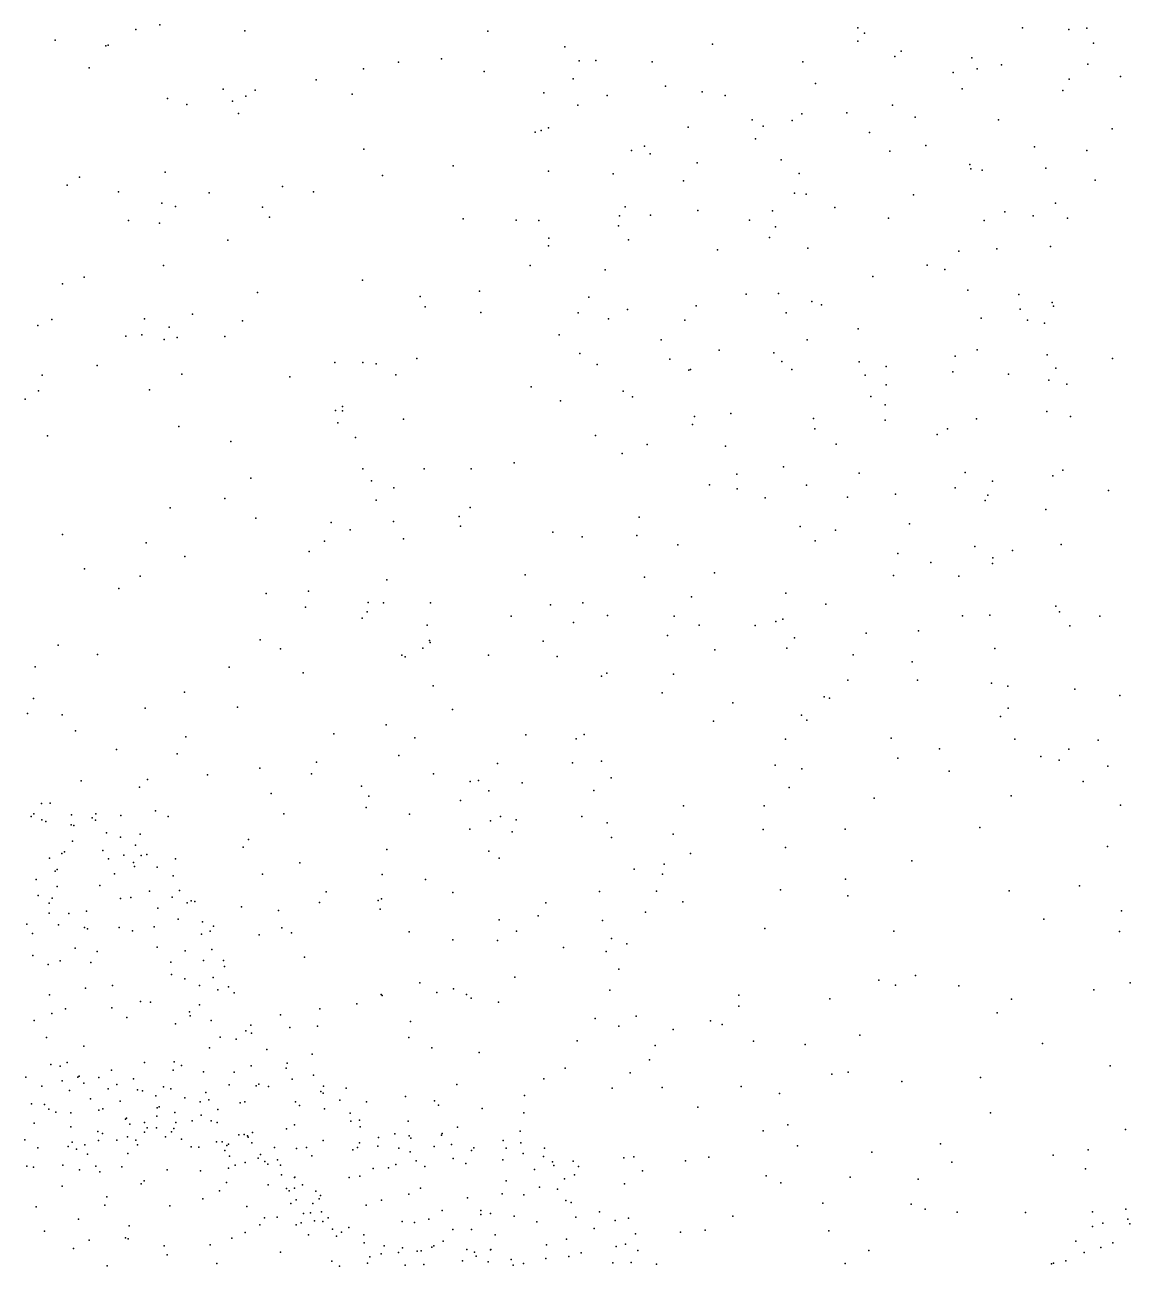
# Model space of a CAD drawing. Header units: metres. Extents: x -23.9 to 23.9, y -28.5 to 28.5.
# Drawn here: x -5.982 to -2.997, y 6.723 to 10.076 of the extents above; entities that cross this region are included whole.
import ezdxf

# ---------------------------------------------------------------- set-up
doc = ezdxf.new("R2010")
doc.units = ezdxf.units.M

msp = doc.modelspace()

# ---------------------------------------------------------------- linework, layer by layer
for p in [(-5.6824, 10.0637, 10.0694), (-5.6176, 10.0761, 14.1199), (-5.3875, 10.0595, -0.0088), (-3.7321, 10.068, 19.0948), (-3.2877, 10.0678, -12.5747), (-3.1625, 10.0637, 8.2277), (-3.1142, 10.0672, 16.8989), (-5.9003, 10.0346, -14.6913), (-4.7318, 10.0587, 4.729), (-3.7321, 10.0318, 14.5592), (-3.7148, 10.0533, 16.2686), (-3.096, 10.0263, -24.1338), (-5.7636, 10.0195, 16.2931), (-5.757, 10.0214, -13.336), (-4.5237, 10.0167, -18.2528), (-4.1253, 10.0239, 8.2207), (-3.6152, 10.0054, 5.1259), (-5.8081, 9.9597, 1.371), (-4.9728, 9.9753, 16.7737), (-4.8571, 9.9839, 6.559), (-4.4849, 9.9786, 4.357), (-4.4401, 9.9795, -12.1283), (-4.2877, 9.9763, 3.0326), (-3.8808, 9.9762, 14.911), (-3.6326, 9.9905, -18.1881), (-3.4247, 9.9872, 19.6601), (-3.3447, 9.9681, 18.8449), (-3.1117, 9.9694, -21.7951), (-5.195, 9.9271, -13.6049), (-5.0671, 9.9573, 6.8717), (-4.7412, 9.9496, 14.3596), (-4.5014, 9.93, 15.0014), (-3.4748, 9.9475, -17.1329), (-3.4102, 9.9572, 10.9756), (-3.1614, 9.9295, 15.5335), (-3.023, 9.9368, 19.2746), (-5.4465, 9.9025, 15.1562), (-5.3596, 9.8999, 8.351), (-4.5808, 9.8922, 5.008), (-4.2522, 9.9107, 5.3082), (-4.1533, 9.8947, 12.0701), (-3.8469, 9.9176, -13.6413), (-3.4506, 9.9036, 16.7692), (-3.1788, 9.8991, 11.2485), (-5.597, 9.8773, 8.8457), (-5.5448, 9.8607, 16.6302), (-5.4209, 9.8697, 9.5294), (-5.3852, 9.8836, 16.2169), (-5.0984, 9.889, 0.7651), (-4.4883, 9.8594, 11.4914), (-4.4096, 9.8849, -19.5347), (-4.0909, 9.8856, -18.3525), (-3.6385, 9.8588, 4.6933), (-5.4049, 9.8366, 14.5981), (-3.8841, 9.8355, 18.8512), (-3.7626, 9.838, 24.5704), (-3.5775, 9.8267, 15.7845), (-4.5676, 9.7981, -12.6944), (-4.1908, 9.8001, -11.69), (-4.0175, 9.8193, 4.3715), (-3.9885, 9.8023, 10.832), (-3.9094, 9.8173, 19.6557), (-3.3522, 9.8199, 7.5158), (-3.0453, 9.7955, -15.4999), (-4.6035, 9.7858, 3.2405), (-4.5878, 9.7903, -17.4516), (-4.0085, 9.7682, 6.4887), (-3.7009, 9.7857, 7.4547), (-5.0669, 9.7401, 15.1619), (-4.3436, 9.7363, 11.0597), (-4.309, 9.748, 7.746), (-4.2934, 9.7277, 4.5687), (-3.6457, 9.7346, 6.4739), (-3.549, 9.7501, 8.1619), (-3.2556, 9.7463, 25.3438), (-3.1137, 9.7366, 24.5418), (-4.8255, 9.6949, 14.7894), (-4.1661, 9.7036, 5.0172), (-3.9398, 9.7113, -18.9375), (-3.43, 9.6991, -15.2505), (-5.8341, 9.6643, 1.6942), (-5.6025, 9.6784, -13.7703), (-5.0157, 9.6692, 8.1917), (-4.568, 9.6811, -13.5073), (-4.3931, 9.6739, 24.1189), (-3.8912, 9.6747, 5.7525), (-3.4278, 9.6867, 6.0068), (-3.3967, 9.6839, -24.0378), (-3.2247, 9.6885, 18.6788), (-5.8677, 9.6434, 10.4927), (-5.7287, 9.6246, 9.1114), (-5.2864, 9.6395, 2.7596), (-5.2028, 9.625, 0.437), (-4.2035, 9.6545, 5.9622), (-3.0915, 9.6565, -14.8522), (-5.6118, 9.5948, 7.0233), (-5.4837, 9.622, 0.1261), (-3.9032, 9.6216, 12.1645), (-3.8724, 9.6188, -17.1768), (-3.5822, 9.6169, 16.5424), (-3.1983, 9.5944, 9.7721), (-5.5752, 9.5853, 10.9518), (-5.3404, 9.5838, 1.1156), (-5.3208, 9.5568, 8.3344), (-4.3765, 9.5605, 11.8319), (-4.3611, 9.5846, 2.8555), (-4.2921, 9.5617, -24.4536), (-4.1649, 9.5747, 19.1087), (-3.9627, 9.5734, 25.318), (-3.7949, 9.5831, -24.2644), (-3.3351, 9.5709, 11.0156), (-3.2586, 9.5602, 11.8655), (-5.7016, 9.5475, 11.4212), (-5.6183, 9.54, 9.5246), (-4.798, 9.5525, 24.1483), (-4.6549, 9.5486, 23.8184), (-4.594, 9.5475, 24.4753), (-4.3791, 9.533, -23.8129), (-4.0249, 9.5482, -19.4459), (-3.9551, 9.5305, 7.4396), (-3.6497, 9.5536, 25.5102), (-3.3915, 9.5476, 15.7301), (-3.1665, 9.5535, -12.432), (-5.4333, 9.4943, 3.1345), (-4.567, 9.5001, 10.9539), (-4.3522, 9.4954, 6.3675), (-3.9711, 9.502, 24.3112), (-4.5682, 9.4789, 2.453), (-4.1115, 9.4685, 23.7442), (-3.8675, 9.4732, 7.0792), (-3.4601, 9.4649, -11.7282), (-3.3571, 9.4706, 19.933), (-3.2126, 9.4777, 6.2218), (-5.6074, 9.426, 1.5271), (-4.6176, 9.4262, 10.6062), (-3.5452, 9.4272, 24.2144), (-5.8216, 9.3944, 0.2114), (-4.4152, 9.4145, 11.5128), (-3.6924, 9.3963, 10.91), (-3.4975, 9.415, -12.7794), (-5.8798, 9.3768, 10.117), (-5.0697, 9.3867, 2.3594), (-4.754, 9.3571, 7.3402), (-3.4355, 9.3597, 18.5774), (-5.3533, 9.3533, 8.8005), (-4.9147, 9.342, 3.6227), (-4.4585, 9.3401, 23.5435), (-4.0337, 9.349, -17.5935), (-3.947, 9.3503, -23.5709), (-3.857, 9.3289, -24.6639), (-3.2977, 9.3475, -18.9158), (-3.2074, 9.3263, -15.9423), (-5.5289, 9.2942, 0.469), (-4.9011, 9.3141, 10.9401), (-4.7509, 9.299, 7.0043), (-4.488, 9.2978, 6.7438), (-4.3545, 9.3076, 18.2082), (-4.1693, 9.3171, 18.5872), (-3.926, 9.2984, 18.1109), (-3.8306, 9.3197, 18.6474), (-3.2939, 9.3082, -18.2575), (-3.2037, 9.3161, 16.5529), (-5.9469, 9.2643, 11.8428), (-5.9093, 9.28, 7.0068), (-5.6589, 9.2819, 12.1906), (-5.5923, 9.2598, 10.5725), (-5.3937, 9.2762, 3.3958), (-4.4055, 9.282, 3.4603), (-4.1995, 9.2787, 3.037), (-3.7315, 9.255, 19.8795), (-3.3993, 9.2835, 6.7012), (-3.2743, 9.278, 5.7357), (-3.2282, 9.2706, 10.8244), (-5.7095, 9.2354, 9.7215), (-5.6664, 9.2386, 7.2564), (-5.6059, 9.2259, 1.0077), (-5.5701, 9.2314, 12.6763), (-5.4421, 9.2346, 9.152), (-4.5392, 9.2388, 24.7556), (-4.264, 9.2253, 7.1607), (-3.8695, 9.2249, 5.4869), (-4.4828, 9.1879, 6.0517), (-4.1065, 9.1977, 19.0368), (-3.9592, 9.1898, 11.8744), (-3.4102, 9.1986, 25.5651), (-5.7867, 9.1562, 12.9842), (-5.1447, 9.1638, 7.8551), (-5.069, 9.1637, 24.0062), (-5.0329, 9.1603, 8.5466), (-4.9238, 9.1746, 10.5722), (-4.4366, 9.159, -23.5471), (-4.2401, 9.1728, 2.6932), (-3.938, 9.1666, -11.9017), (-3.729, 9.1662, -18.0859), (-3.4697, 9.1809, -14.7611), (-3.2216, 9.1843, -20.2488), (-3.0447, 9.1751, 18.8079), (-5.9347, 9.1296, 0.6902), (-5.5575, 9.1324, 2.8829), (-5.2665, 9.1251, 7.4738), (-4.98, 9.1308, 8.9106), (-4.1887, 9.1437, 5.5925), (-4.1844, 9.1447, -20.9738), (-3.9111, 9.145, 10.5351), (-3.7131, 9.13, 5.1899), (-3.6556, 9.153, -15.6244), (-3.4759, 9.1389, -12.306), (-3.3257, 9.1324, 4.7471), (-3.1977, 9.1485, 9.3647), (-5.9453, 9.0872, 1.8852), (-5.6452, 9.0901, 1.5808), (-4.6142, 9.0979, 18.1402), (-3.6559, 9.1041, 18.0391), (-3.2164, 9.1163, 15.9343), (-3.1678, 9.1057, 6.4251), (-5.9814, 9.065, 7.6135), (-4.5352, 9.0601, -21.8026), (-4.3666, 9.0866, 18.8326), (-4.3409, 9.0717, -22.8898), (-3.6972, 9.0723, -19.0914), (-5.1429, 9.0341, -22.8761), (-5.124, 9.0334, 3.6003), (-5.1238, 9.0448, 2.3352), (-4.0758, 9.0265, 17.7511), (-3.6585, 9.0493, -17.1032), (-3.2225, 9.0318, 11.2212), (-5.5658, 8.9908, 11.4625), (-5.1371, 9.0006, 12.7672), (-4.9597, 9.0106, 11.2602), (-4.1787, 8.9968, -24.8148), (-4.174, 9.0179, -20.3514), (-3.8519, 9.0129, -19.7421), (-3.6585, 9.0079, 4.8604), (-3.4121, 9.0119, -24.603), (-3.1585, 9.0184, 10.1988), (-5.9204, 8.9659, 8.3027), (-5.0889, 8.961, 10.9447), (-4.4412, 8.9666, 6.4321), (-3.8484, 8.9844, 25.4042), (-3.5184, 8.9699, -21.0783), (-3.4903, 8.9846, 18.3749), (-5.4256, 8.9503, 11.0743), (-4.3014, 8.9428, 3.3987), (-4.0899, 8.9378, 24.9564), (-3.7912, 8.9431, 23.8311), (-4.6609, 8.8926, 24.7638), (-4.3686, 8.9181, 11.5652), (-5.069, 8.8765, 24.3162), (-4.9034, 8.8765, -22.5019), (-4.7767, 8.8764, 3.5993), (-4.0591, 8.8624, 23.5523), (-3.9332, 8.8818, 6.7941), (-3.7287, 8.8651, -17.6055), (-3.4429, 8.8665, 10.3689), (-3.2062, 8.8581, 25.3479), (-3.179, 8.8729, -24.1608), (-5.3717, 8.8514, 2.5901), (-5.0462, 8.844, 10.6022), (-4.9856, 8.8259, 8.2903), (-4.133, 8.8339, -21.3784), (-4.0585, 8.8226, -21.9742), (-3.8712, 8.8331, 5.4257), (-3.4694, 8.8259, 19.5776), (-3.3691, 8.8437, 6.6185), (-5.4415, 8.7968, 12.1068), (-5.0336, 8.7921, 9.266), (-3.9829, 8.7981, 3.5215), (-3.7604, 8.8002, 11.0972), (-3.6309, 8.8081, 19.0095), (-3.3889, 8.7916, -20.4967), (-3.3819, 8.8055, -15.8023), (-3.0557, 8.8182, -14.664), (-5.5897, 8.7716, 8.0804), (-4.7797, 8.7722, 18.2047), (-3.225, 8.7668, 6.1342), (-5.3578, 8.7435, 9.4721), (-5.1545, 8.7318, 10.0073), (-4.9864, 8.7346, 12.6023), (-4.8092, 8.7483, 8.6041), (-4.8058, 8.722, 23.6133), (-4.3229, 8.7462, 2.7687), (-3.8882, 8.7213, 24.5764), (-3.5928, 8.7281, -23.7558), (-5.8806, 8.6997, 13.3303), (-5.1037, 8.7118, 23.2774), (-4.9594, 8.6877, 22.9237), (-4.5565, 8.7057, 2.5255), (-4.477, 8.6929, 18.9267), (-4.3293, 8.6971, 17.6905), (-3.7926, 8.7109, 25.1326), (-5.654, 8.6771, 11.3234), (-5.2145, 8.6532, 13.2421), (-5.1729, 8.6814, -21.7071), (-4.2186, 8.6711, 5.8571), (-3.8476, 8.6825, 2.966), (-3.4169, 8.6673, 4.598), (-3.3148, 8.6566, -19.0764), (-3.1831, 8.6721, 15.5897), (-5.5502, 8.64, 9.7612), (-3.6248, 8.648, 17.805), (-3.5351, 8.6238, 24.7008), (-3.3689, 8.6209, 25.0293), (-3.3683, 8.6367, -17.3241), (-5.8206, 8.6068, -19.4001), (-5.6709, 8.5867, 9.4434), (-4.6309, 8.5904, -20.6412), (-4.3085, 8.5842, 10.2506), (-4.1192, 8.5962, 6.9661), (-3.6363, 8.5891, -13.2337), (-3.4594, 8.5872, 6.3936), (-5.7279, 8.5537, 11.7893), (-5.0043, 8.5772, 6.4513), (-5.3299, 8.5405, -22.7361), (-5.2155, 8.5463, 3.0637), (-4.1813, 8.5307, 19.015), (-3.927, 8.5407, 17.3171), (-5.2239, 8.503, 10.3497), (-5.0576, 8.4902, 12.3363), (-5.0545, 8.5156, -20.4615), (-5.0133, 8.5152, 2.6927), (-4.8868, 8.5149, 6.0603), (-4.562, 8.5094, 24.614), (-4.4749, 8.5151, -24.4795), (-3.819, 8.5109, 5.0036), (-3.1974, 8.5059, 15.9493), (-3.1876, 8.4908, -13.3826), (-5.0713, 8.4738, -22.3363), (-4.8956, 8.4546, 9.0417), (-4.6683, 8.4792, 17.9962), (-4.5006, 8.4619, 11.457), (-4.4084, 8.4805, 22.9066), (-4.2289, 8.4784, 23.6955), (-4.1611, 8.4546, 24.4877), (-4.01, 8.4533, 11.2897), (-3.9536, 8.4647, 24.1171), (-3.9348, 8.4704, -21.5881), (-3.4498, 8.4798, -14.3028), (-3.3763, 8.4816, 11.1849), (-3.1597, 8.4527, -19.6569), (-3.0791, 8.479, 10.0994), (-4.2463, 8.4262, 2.6147), (-3.9033, 8.4206, 10.6774), (-3.7097, 8.4329, -24.22), (-3.569, 8.4389, 18.6918), (-5.8918, 8.4009, -19.888), (-5.3464, 8.4153, -23.3251), (-5.2913, 8.3906, 22.7714), (-4.9071, 8.3927, 3.452), (-4.8895, 8.4131, 11.1617), (-4.887, 8.4073, 22.6125), (-4.5825, 8.4114, 9.7598), (-4.1188, 8.3879, 3.9299), (-3.9239, 8.3921, -15.0396), (-3.3629, 8.3911, -17.7354), (-5.7861, 8.3752, 9.9314), (-4.9637, 8.3738, 8.4096), (-4.9548, 8.3694, 12.7115), (-4.7301, 8.3739, 24.2226), (-4.544, 8.3699, 23.8276), (-3.7454, 8.3741, 6.3801), (-3.5854, 8.3553, 3.3056), (-5.9538, 8.3416, 12.077), (-5.43, 8.3407, -19.8554), (-5.2301, 8.3259, 23.7404), (-4.4247, 8.3172, 7.1536), (-4.4102, 8.3253, 17.8305), (-4.2304, 8.3226, 23.1971), (-4.8796, 8.291, 2.9691), (-3.7597, 8.3058, 5.3855), (-3.5712, 8.306, 5.6923), (-3.3719, 8.298, 17.9525), (-3.3272, 8.2895, 10.3686), (-5.9583, 8.2563, 6.8866), (-5.5509, 8.2735, 8.2036), (-4.2613, 8.2713, -22.5708), (-3.8232, 8.2611, -13.6699), (-3.8091, 8.2571, 6.8001), (-3.1462, 8.2815, -11.6205), (-3.0254, 8.2643, -12.8132), (-5.9751, 8.2157, 8.599), (-5.6571, 8.2306, 10.29), (-5.4075, 8.2334, 19.8489), (-4.8269, 8.227, 7.0225), (-4.0696, 8.2445, 10.994), (-3.3262, 8.2302, -17.094), (-5.8807, 8.2125, 11.6594), (-5.0061, 8.1856, 19.764), (-4.1221, 8.1953, -23.1614), (-3.8843, 8.2118, 6.0257), (-3.8698, 8.198, 2.7088), (-3.3474, 8.2082, -20.7142), (-5.8449, 8.1694, 9.0413), (-5.5472, 8.1528, 23.3076), (-5.1472, 8.1612, -19.4814), (-4.9288, 8.1506, 6.0154), (-4.6288, 8.1583, 2.6961), (-4.4718, 8.1589, 18.6131), (-3.6428, 8.1496, 3.5698), (-5.7345, 8.119, 13.2545), (-4.4932, 8.1474, 18.1368), (-3.928, 8.1466, -20.2062), (-3.5124, 8.1206, 4.9955), (-3.3086, 8.1467, -11.1518), (-3.1629, 8.1194, 17.7355), (-3.0831, 8.1442, 11.604), (-5.5702, 8.1067, 12.1705), (-5.1943, 8.0841, -21.8141), (-4.972, 8.1022, 9.1486), (-4.7057, 8.0809, -23.5924), (-4.5026, 8.0823, 9.6549), (-4.4245, 8.0871, 5.7899), (-3.6245, 8.0954, -21.2023), (-3.2384, 8.1001, 5.6222), (-3.1888, 8.0896, -13.8784), (-5.4882, 8.05, 8.4558), (-5.3475, 8.0682, 4.1434), (-5.2077, 8.0528, -22.9346), (-4.8782, 8.0532, 10.4449), (-3.9554, 8.0768, -12.1747), (-3.8835, 8.0668, -14.402), (-3.4856, 8.0604, 5.3707), (-3.0574, 8.0736, 11.0322), (-5.8298, 8.0344, 14.8291), (-5.6719, 8.017, 19.9979), (-5.6505, 8.0381, 19.1246), (-5.0727, 8.0196, -20.8201), (-4.7797, 8.0322, -14.7844), (-4.757, 8.0352, 4.452), (-4.6388, 8.0287, 22.5688), (-4.3985, 8.042, 23.7177), (-3.9179, 8.016, 18.4038), (-3.1238, 8.0321, 10.6793), (-5.3165, 7.9997, 4.5034), (-5.0534, 7.9924, 20.0629), (-4.805, 7.981, 11.2333), (-4.7292, 8.0069, 23.8879), (-4.4456, 8.0076, -15.1036), (-3.688, 7.9871, 2.9701), (-3.3183, 7.9935, -12.3793), (-5.9371, 7.9726, 16.0963), (-5.9137, 7.9739, 16.1791), (-5.6292, 7.9529, -20.095), (-5.0606, 7.9619, 5.348), (-4.2031, 7.9667, 23.0715), (-3.9855, 7.9661, 3.8494), (-3.0236, 7.9683, 11.9977), (-5.9651, 7.9373, 12.8611), (-5.9577, 7.945, 16.4373), (-5.9356, 7.9283, 19.4749), (-5.9253, 7.9245, 15.9487), (-5.8564, 7.9149, 16.4338), (-5.8563, 7.9425, 16.0839), (-5.8499, 7.9132, 12.4846), (-5.8, 7.9338, 16.178), (-5.7909, 7.9281, 16.2669), (-5.79, 7.9453, 14.2548), (-5.7229, 7.9408, -15.0485), (-5.595, 7.9379, -15.5754), (-5.2826, 7.945, 12.8312), (-4.9431, 7.9437, 3.7032), (-4.7244, 7.9263, 19.6847), (-4.6978, 7.9377, 11.6235), (-4.6548, 7.929, 9.3887), (-4.4781, 7.9378, 7.8486), (-4.4094, 7.9206, -13.2058), (-5.7612, 7.8939, 16.0514), (-5.7235, 7.8819, 16.1347), (-5.6707, 7.8904, 9.37), (-4.7801, 7.9037, -14.3141), (-4.6661, 7.8967, 5.5411), (-4.3973, 7.8806, -21.3875), (-4.2315, 7.8898, -19.9155), (-3.9884, 7.9025, -12.6293), (-3.767, 7.9036, -11.5605), (-3.4031, 7.9077, 17.0232), (-5.853, 7.8708, 16.5293), (-5.7713, 7.8462, 15.9179), (-5.6831, 7.86, 16.2473), (-5.3925, 7.8547, 5.3697), (-5.3776, 7.8752, 5.7182), (-5.0043, 7.8487, 19.0027), (-3.9281, 7.8536, 6.7914), (-3.0581, 7.8567, 4.666), (-5.9155, 7.8251, 16.6312), (-5.8816, 7.8379, 6.9425), (-5.8744, 7.842, 15.8417), (-5.7559, 7.8231, 16.5271), (-5.7149, 7.8334, 16.4421), (-5.6882, 7.8131, -22.7051), (-5.6679, 7.8322, 16.0601), (-5.6529, 7.8351, 16.1516), (-5.5752, 7.8234, -22.0827), (-5.2396, 7.813, 22.6953), (-4.7285, 7.8439, -23.1872), (-4.7007, 7.825, -22.238), (-4.1842, 7.8382, 18.1485), (-3.5863, 7.818, -13.8431), (-5.8998, 7.7901, 10.9699), (-5.8948, 7.795, 15.7645), (-5.74, 7.7829, 15.8587), (-5.6861, 7.803, 15.9613), (-5.6242, 7.8008, 16.3535), (-5.3401, 7.7817, 3.6637), (-5.0169, 7.7813, 5.0522), (-4.3366, 7.7957, -20.7232), (-4.2602, 7.7819, 23.3743), (-4.2556, 7.8089, 11.4363), (-5.9515, 7.7674, 16.7112), (-5.8948, 7.7483, -20.5156), (-5.7798, 7.7513, 16.6445), (-5.5811, 7.7774, 16.2195), (-4.9002, 7.7674, 22.5916), (-3.7658, 7.7687, 3.4419), (-3.1335, 7.7501, 17.5988), (-5.9462, 7.7239, 24.5275), (-5.9081, 7.7174, 15.6914), (-5.7236, 7.7165, 15.8016), (-5.6958, 7.7191, 16.5929), (-5.645, 7.7357, 15.8994), (-5.584, 7.7195, 16.4271), (-5.564, 7.7382, 16.317), (-5.1681, 7.7343, 9.2115), (-5.0191, 7.7151, 8.4628), (-4.8259, 7.7325, 6.725), (-4.4299, 7.735, 17.8103), (-4.2758, 7.7359, 17.1079), (-3.9409, 7.7395, 6.3121), (-3.7591, 7.723, -20.9594), (-3.3238, 7.7372, 18.0457), (-5.9159, 7.7037, 23.2615), (-5.8154, 7.6823, 15.706), (-5.6227, 7.6902, 16.5451), (-5.5436, 7.7043, 16.0852), (-5.5328, 7.7099, 16.2393), (-5.5227, 7.7084, 20.2143), (-5.3965, 7.6939, 22.9822), (-5.2965, 7.6836, 8.0005), (-5.1862, 7.7054, 6.0932), (-5.0279, 7.7107, 23.783), (-5.0224, 7.6874, 7.5024), (-4.5753, 7.7046, 5.2163), (-4.3059, 7.6791, 2.8518), (-4.205, 7.7073, 8.2067), (-3.0202, 7.6825, 11.3675), (-5.9762, 7.6471, 16.8001), (-5.9163, 7.6768, -21.5444), (-5.8911, 7.645, 14.9974), (-5.8634, 7.6759, 5.1255), (-5.5681, 7.6604, 15.9359), (-5.5019, 7.6535, 16.2967), (-4.7006, 7.659, 8.5851), (-4.5955, 7.6692, 3.0334), (-4.4221, 7.6569, 4.4587), (-3.2299, 7.6606, -14.1254), (-5.9616, 7.622, -14.7802), (-5.8204, 7.6378, 23.7693), (-5.813, 7.6339, 16.7529), (-5.7271, 7.6382, 15.7295), (-5.6912, 7.6289, 16.6759), (-5.6326, 7.6395, 15.8155), (-5.5048, 7.6196, 16.4059), (-5.4814, 7.6282, 16.1466), (-5.4724, 7.6412, 18.8851), (-5.3489, 7.6182, -18.9597), (-5.2877, 7.6371, 4.8049), (-5.2616, 7.6231, 10.8596), (-4.9441, 7.6265, 20.1328), (-4.6541, 7.6282, -13.5976), (-3.9835, 7.6351, 22.7741), (-3.6354, 7.628, 16.9762), (-3.0258, 7.6274, 11.8547), (-5.8463, 7.5825, 5.6075), (-5.6246, 7.585, 16.6419), (-5.4767, 7.5786, 16.0424), (-4.8259, 7.6044, -19.5544), (-4.7056, 7.6027, 7.365), (-4.5273, 7.5836, 22.5034), (-4.3975, 7.6083, 11.8746), (-4.3562, 7.594, 8.5016), (-5.9601, 7.5625, 6.7126), (-5.8865, 7.5482, 14.1287), (-5.7867, 7.5728, 15.6511), (-5.5879, 7.5446, 3.807), (-5.5485, 7.5753, 16.5437), (-5.4995, 7.5485, 15.9549), (-5.4451, 7.5488, 16.2417), (-5.2271, 7.5579, 23.5121), (-4.4125, 7.5729, 6.7108), (-5.919, 7.5379, 15.5854), (-5.8035, 7.5431, 16.7927), (-5.5854, 7.5108, 16.6333), (-5.4429, 7.5327, 16.1525), (-4.3781, 7.5251, 5.4665), (-5.7452, 7.4812, 5.9327), (-5.5494, 7.4991, 4.6302), (-5.5101, 7.4808, -20.098), (-5.4736, 7.5026, 16.45), (-5.4323, 7.4779, 16.3472), (-4.9152, 7.4888, 10.0821), (-4.6585, 7.5035, 19.4362), (-3.6756, 7.496, -15.058), (-3.6306, 7.4823, 18.0897), (-3.577, 7.5082, -11.0721), (-3.4598, 7.4804, -20.2801), (-2.9971, 7.4886, -17.3867), (-5.9153, 7.4557, 15.5583), (-5.8184, 7.4736, 15.5984), (-5.4603, 7.4697, 15.9794), (-5.417, 7.4618, 16.2627), (-5.0193, 7.4567, -20.6688), (-5.0174, 7.4538, -22.3455), (-4.8696, 7.4619, -21.7384), (-4.8247, 7.4726, 23.5576), (-4.7894, 7.4566, 12.0122), (-4.7768, 7.4472, 6.1855), (-4.402, 7.4687, -12.7119), (-4.0539, 7.4551, 22.2799), (-3.8077, 7.4448, 23.0361), (-3.3177, 7.444, 17.4499), (-3.0953, 7.4698, -10.8191), (-5.8722, 7.4184, 16.8556), (-5.747, 7.4205, 16.7986), (-5.67, 7.4382, 16.7422), (-5.6429, 7.4363, 15.7013), (-5.5375, 7.4102, 15.7813), (-5.5102, 7.4287, 16.5633), (-5.1854, 7.4183, 11.8378), (-5.0856, 7.4313, 9.5766), (-4.7028, 7.4366, 4.8767), (-4.0537, 7.4256, 11.19), (-5.9564, 7.3865, 16.8844), (-5.9093, 7.4056, 24.9925), (-5.7064, 7.3948, 15.6508), (-5.5749, 7.378, 16.6663), (-5.535, 7.3997, -14.6245), (-5.479, 7.3867, 15.8416), (-5.2917, 7.4022, 3.5533), (-4.9408, 7.3841, 23.1791), (-4.4418, 7.3918, -13.9407), (-4.331, 7.3985, -11.9992), (-4.1307, 7.3861, 17.8866), (-3.3563, 7.4077, -20.8438), (-5.3855, 7.3592, 15.9077), (-5.3719, 7.3745, 16.0364), (-5.3694, 7.3525, 16.2814), (-5.2659, 7.3677, -22.9925), (-5.1918, 7.3717, 6.2661), (-4.3778, 7.3711, 22.1908), (-4.2311, 7.3622, 7.5087), (-4.0989, 7.3757, 17.2651), (-3.7275, 7.3471, 22.4986), (-5.9236, 7.3406, 11.3832), (-5.8225, 7.3178, 16.8499), (-5.4836, 7.3125, 15.7628), (-5.4546, 7.3415, 16.4802), (-5.4111, 7.3361, 16.3902), (-4.9446, 7.3411, 3.3859), (-4.883, 7.3126, 22.7451), (-4.4907, 7.3316, 10.6917), (-4.2798, 7.3195, 23.3744), (-4.0142, 7.3313, -15.5015), (-3.8751, 7.3219, -13.9695), (-3.2342, 7.3242, 16.7742), (-5.3281, 7.3086, 16.1867), (-5.2061, 7.296, -21.3189), (-4.7554, 7.3004, -15.2774), (-4.2947, 7.2805, -21.2152), (-5.9115, 7.2674, 16.8778), (-5.8865, 7.2635, 4.5908), (-5.868, 7.2728, 15.5516), (-5.7479, 7.2522, 15.5717), (-5.6585, 7.273, 6.3744), (-5.5811, 7.2521, 16.6757), (-5.5789, 7.2753, 15.6819), (-5.5586, 7.2649, 23.5263), (-5.4996, 7.2479, 11.355), (-5.4166, 7.2474, 16.4842), (-5.3704, 7.2646, 15.7669), (-5.2761, 7.2581, 16.2382), (-5.2736, 7.2715, 15.9388), (-4.5228, 7.2575, 7.3343), (-4.3476, 7.2449, 5.6713), (-3.7582, 7.2469, 17.7473), (-3.0512, 7.2645, -16.4162), (-5.979, 7.2334, 7.1378), (-5.8808, 7.2237, 4.2516), (-5.8384, 7.2333, 17.7566), (-5.8354, 7.2361, 19.8328), (-5.8225, 7.2172, 17.8959), (-5.7822, 7.2325, 17.6543), (-5.7332, 7.214, 17.9006), (-5.6888, 7.2292, 17.7185), (-5.4298, 7.2125, -15.9494), (-5.357, 7.2106, 15.6947), (-5.3497, 7.2145, 8.2507), (-5.2598, 7.228, 15.8363), (-5.2023, 7.239, 16.0622), (-5.1752, 7.2097, 15.9883), (-4.8157, 7.2139, 19.3382), (-4.5808, 7.2289, -15.913), (-3.8025, 7.2413, -21.2948), (-3.6135, 7.2218, 17.1008), (-3.4013, 7.2323, -13.8858), (-5.9359, 7.2089, 17.5961), (-5.8611, 7.1972, 17.5289), (-5.8042, 7.1755, 17.4485), (-5.7571, 7.2021, 16.8069), (-5.6775, 7.199, 17.5441), (-5.6642, 7.1971, 15.5583), (-5.6286, 7.183, 17.9511), (-5.6075, 7.2079, 17.8044), (-5.5876, 7.202, 17.6739), (-5.5502, 7.178, 17.5833), (-5.4932, 7.1926, 15.5957), (-5.3236, 7.2082, 16.4074), (-5.1822, 7.1953, 16.2301), (-5.1759, 7.19, 10.4063), (-5.1145, 7.2035, -20.226), (-4.9536, 7.1813, 10.7053), (-4.6324, 7.1839, 9.2098), (-4.396, 7.2038, 4.3139), (-4.2605, 7.206, 3.1848), (-4.0471, 7.2088, 11.4547), (-3.9441, 7.1897, 8.3919), (-5.9642, 7.1614, 17.9882), (-5.9287, 7.1601, 15.5508), (-5.9168, 7.1469, 16.8726), (-5.7821, 7.1445, 18.082), (-5.7711, 7.1477, 15.5528), (-5.7245, 7.1689, 18.0255), (-5.6245, 7.1509, 17.4337), (-5.6192, 7.1535, 16.7003), (-5.5087, 7.1671, 4.6928), (-5.4849, 7.1721, 17.7419), (-5.4609, 7.1461, 17.631), (-5.4006, 7.1641, 15.6052), (-5.388, 7.1674, 16.514), (-5.2511, 7.1669, 15.7289), (-5.2403, 7.1569, 16.3943), (-5.1727, 7.148, 16.3173), (-5.1315, 7.1716, 16.0942), (-5.0595, 7.1671, -18.8113), (-4.8755, 7.17, 2.7896), (-4.8646, 7.1582, -19.2843), (-4.7468, 7.1489, -13.5359), (-4.1642, 7.1524, 8.8506), (-5.9564, 7.1096, 17.3799), (-5.8979, 7.1387, 18.0674), (-5.8577, 7.1376, 17.3922), (-5.7103, 7.1202, 16.8949), (-5.7076, 7.1225, 17.3712), (-5.6586, 7.1111, 16.7878), (-5.6257, 7.128, -17.8853), (-5.5769, 7.1379, -20.6643), (-5.5739, 7.1113, 16.7612), (-5.5299, 7.1157, 16.6376), (-5.5054, 7.1308, 15.5393), (-5.479, 7.1161, 17.495), (-5.4628, 7.1112, 17.9587), (-5.1036, 7.1368, 15.9599), (-5.1017, 7.1148, 15.8726), (-5.0783, 7.1177, 16.1384), (-4.9465, 7.1146, 4.8238), (-4.6343, 7.1369, 8.7398), (-3.3741, 7.1372, 16.1527), (-5.8574, 7.0997, 18.1317), (-5.7851, 7.0867, 17.3041), (-5.7721, 7.0814, 16.9586), (-5.698, 7.1071, 18.1182), (-5.6586, 7.0854, 7.0884), (-5.6519, 7.0971, 16.9544), (-5.6262, 7.0966, 17.3536), (-5.5857, 7.0864, 18.1066), (-5.5793, 7.0946, 15.5032), (-5.4042, 7.0779, 9.4918), (-5.3899, 7.0791, 17.9126), (-5.3804, 7.0749, 16.5748), (-5.3673, 7.0839, 17.6518), (-5.2749, 7.0942, 15.628), (-5.2538, 7.1053, 16.4602), (-5.0765, 7.0991, 16.2314), (-4.983, 7.0806, 16.0425), (-4.944, 7.0752, 16.1479), (-4.8568, 7.0769, 15.9624), (-4.8546, 7.0813, 16.1162), (-4.8137, 7.0987, 6.1772), (-4.6441, 7.0876, -20.6463), (-3.988, 7.0884, 22.1324), (-3.9215, 7.1049, 16.3102), (-3.01, 7.0926, 16.9453), (-5.9819, 7.0642, 16.9052), (-5.9466, 7.0431, -23.061), (-5.8649, 7.046, 17.1915), (-5.8538, 7.0581, 16.9579), (-5.8203, 7.0507, 17.0633), (-5.7829, 7.0627, 17.2152), (-5.7337, 7.0636, 18.1878), (-5.705, 7.0726, 17.0522), (-5.6819, 7.0637, 17.1441), (-5.6778, 7.0509, -18.5428), (-5.6018, 7.0724, 16.8513), (-5.5588, 7.0666, 17.1027), (-5.5331, 7.0456, 17.1964), (-5.5123, 7.0442, 16.7266), (-5.4644, 7.0592, 15.4994), (-5.4488, 7.0587, 18.0512), (-5.4365, 7.0489, 17.0459), (-5.4323, 7.0526, 16.9468), (-5.379, 7.0718, 17.5578), (-5.3692, 7.056, 15.5364), (-5.3077, 7.0434, 17.7016), (-5.2211, 7.0432, 7.6048), (-5.1763, 7.0623, 16.4256), (-5.0836, 7.0434, 8.5108), (-5.0784, 7.0562, 16.3425), (-5.0291, 7.0472, 15.862), (-5.0266, 7.0706, 15.963), (-4.9721, 7.0421, 16.2756), (-4.9393, 7.0691, 15.9235), (-4.8768, 7.0465, 16.2853), (-4.8294, 7.0519, 15.8631), (-4.7696, 7.0427, -14.2756), (-4.6905, 7.0622, 22.2242), (-4.6819, 7.0422, 16.2089), (-4.6428, 7.056, -18.4328), (-4.5788, 7.0419, 9.513), (-3.8956, 7.0484, -16.069), (-3.5092, 7.0532, -15.0958), (-5.8426, 7.0391, 18.2124), (-5.8128, 7.0258, 6.5764), (-5.7041, 7.0272, 15.4588), (-5.4421, 7.0357, 16.8053), (-5.4296, 7.0204, 17.1723), (-5.3516, 7.015, 17.9956), (-5.3456, 7.0246, 16.9788), (-5.2992, 7.0102, 16.5782), (-5.2481, 7.0407, 16.5185), (-5.2066, 7.0208, 11.7343), (-5.0958, 7.0375, 15.7352), (-4.9415, 7.0318, 15.8091), (-4.9254, 7.0079, 7.405), (-4.8249, 7.0138, 16.3638), (-4.776, 7.0351, 16.2874), (-4.6913, 7.0102, 15.81), (-4.6362, 7.0278, 15.9269), (-4.5817, 7.0192, 16.1032), (-4.3644, 7.0154, 2.7744), (-4.3378, 7.0188, 3.7494), (-4.198, 7.0079, -12.3121), (-4.1348, 7.0175, 9.4767), (-3.695, 7.0309, 12.2786), (-3.2046, 7.0228, 9.0822), (-3.1101, 7.0376, -17.5517), (-5.9767, 6.9933, 16.9839), (-5.9584, 6.9908, 17.0884), (-5.8795, 6.9959, 8.3596), (-5.8347, 6.9831, 15.4658), (-5.7905, 6.9932, 23.0189), (-5.779, 6.9783, 18.2735), (-5.7201, 6.9918, -21.4487), (-5.5971, 6.9829, 18.2337), (-5.5075, 6.9808, 18.1956), (-5.4317, 6.9881, 18.1253), (-5.4139, 6.9957, 16.7237), (-5.3867, 7.0031, 17.3982), (-5.334, 7.0054, 16.8422), (-5.3255, 6.9988, 17.1252), (-5.2911, 6.9955, 17.9141), (-5.0416, 6.9872, 19.498), (-5.0001, 6.9886, 15.7338), (-4.9799, 6.998, 16.3773), (-4.9021, 6.9919, 15.7183), (-4.7913, 7.0008, 15.7412), (-4.6057, 6.9846, 15.8301), (-4.5573, 7.005, 15.989), (-4.553, 6.9949, 16.1844), (-4.5009, 7.0063, -21.8681), (-4.4869, 6.9926, 23.4106), (-4.3144, 6.9809, 12.2909), (-3.4783, 7.0041, 7.9423), (-3.1173, 6.9856, 8.1231), (-5.6675, 6.9459, 18.2799), (-5.6596, 6.9533, 7.4275), (-5.4375, 6.9487, 19.399), (-5.3246, 6.9425, 17.3096), (-5.289, 6.9697, 17.5179), (-5.2539, 6.963, 15.5526), (-5.2532, 6.9633, 17.6072), (-5.2529, 6.9639, 17.0165), (-5.2325, 6.9432, 17.8171), (-5.1063, 6.9628, 15.6599), (-5.0774, 6.9663, 16.4408), (-4.6824, 6.9538, 15.7104), (-4.5245, 6.9593, 15.8796), (-4.4972, 6.9699, 16.0881), (-4.3629, 6.9458, 7.5267), (-3.9803, 6.967, -14.9889), (-3.9408, 6.948, 17.1384), (-3.7532, 6.9639, 23.2659), (-3.5699, 6.9582, 22.8854), (-5.8809, 6.9396, 18.2874), (-5.7604, 6.9105, 15.4173), (-5.4563, 6.9266, 15.4345), (-5.2757, 6.9325, 17.2028), (-5.2683, 6.9269, 16.6367), (-5.2541, 6.9342, 16.7855), (-5.1962, 6.926, 16.9414), (-5.1837, 6.9144, 17.0244), (-4.9452, 6.9173, 15.6203), (-4.9136, 6.9336, 16.4834), (-4.7869, 6.9079, 16.5112), (-4.6928, 6.9187, 4.4558), (-4.6344, 6.9161, 16.4357), (-4.5917, 6.9369, 15.7392), (-4.5432, 6.9309, 16.3421), (-5.9513, 6.8838, 18.3123), (-5.7661, 6.8879, 18.3347), (-5.5906, 6.8865, 15.3988), (-5.5008, 6.9047, 18.2483), (-5.3822, 6.884, 15.4457), (-5.2638, 6.8923, 17.4465), (-5.2496, 6.9027, 17.973), (-5.2046, 6.8924, 17.6001), (-5.1868, 6.9049, 16.8429), (-5.0604, 6.8881, -22.8023), (-5.0187, 6.901, 16.5079), (-4.5213, 6.9007, -22.5749), (-4.5069, 6.8948, 15.7564), (-3.8268, 6.8936, 9.132), (-3.5886, 6.891, 11.9503), (-3.5506, 6.8774, -16.563), (-3.0089, 6.8767, 26.9974), (-5.8369, 6.8503, 14.4152), (-5.3351, 6.8535, 18.1634), (-5.3004, 6.8558, 15.4748), (-5.2355, 6.8404, 18.0379), (-5.2296, 6.8656, 15.5284), (-5.2109, 6.8669, 16.7016), (-5.1997, 6.8453, 17.2728), (-5.1805, 6.8696, 17.8121), (-5.1773, 6.8441, 16.6277), (-5.1626, 6.8539, 5.0515), (-4.9633, 6.8434, 15.5461), (-4.93, 6.8414, 16.5805), (-4.8911, 6.85, 22.5144), (-4.8549, 6.8732, 16.5577), (-4.7505, 6.8625, -12.7396), (-4.7503, 6.8731, 15.5779), (-4.7248, 6.8655, 5.1131), (-4.6608, 6.8578, 16.527), (-4.5997, 6.8428, 15.6088), (-4.4939, 6.8557, 16.4045), (-4.4298, 6.87, 15.8284), (-4.388, 6.8462, 16.2575), (-4.352, 6.8524, 16.0694), (-4.0699, 6.8582, 3.4514), (-3.4646, 6.8691, 21.2172), (-3.2799, 6.8677, 23.3966), (-3.0992, 6.8698, -11.0015), (-3.0034, 6.85, 26.8315), (-5.9284, 6.8178, 15.4461), (-5.7006, 6.832, 18.3565), (-5.3865, 6.8139, 3.1367), (-5.3477, 6.8351, 3.5559), (-5.249, 6.8346, 11.231), (-5.2159, 6.8082, 17.3978), (-5.1515, 6.8233, 17.7118), (-5.1265, 6.8148, 17.1989), (-5.1072, 6.8279, 15.5441), (-5.0662, 6.8082, 17.0264), (-4.8259, 6.8219, 10.8624), (-4.776, 6.8221, 11.8273), (-4.7122, 6.8078, 15.5329), (-4.4446, 6.825, -20.9855), (-4.3328, 6.8103, 16.1435), (-4.2111, 6.8154, -20.0859), (-4.1447, 6.8207, 16.8816), (-3.811, 6.8186, -11.8969), (-3.0986, 6.8304, 27.0053), (-3.0707, 6.8397, 27.1057), (-2.9979, 6.8375, 27.2459), (-5.8083, 6.7929, 18.3776), (-5.7105, 6.7992, 23.77), (-5.703, 6.7965, 15.3834), (-5.6056, 6.7777, 15.3762), (-5.481, 6.7808, 15.3907), (-5.4227, 6.7984, 18.2601), (-5.1404, 6.8039, 16.6934), (-5.0655, 6.786, 16.9285), (-5.0119, 6.7783, 16.6127), (-4.883, 6.7747, -15.8958), (-4.8774, 6.7777, 17.1855), (-4.8526, 6.7909, 16.6216), (-4.5735, 6.7807, 5.5643), (-4.5189, 6.7961, 16.4912), (-4.3847, 6.7766, 12.6307), (-4.3597, 6.7823, 15.8207), (-3.1441, 6.7907, 27.0911), (-3.0767, 6.7736, 26.7414), (-3.0443, 6.7861, 27.3253), (-5.8501, 6.771, 15.4126), (-5.5976, 6.7534, 18.3639), (-5.2917, 6.7608, 15.4606), (-5.05, 6.7487, 15.4887), (-5.0197, 6.756, 17.2348), (-4.973, 6.7601, 2.6369), (-4.9618, 6.7726, 17.1466), (-4.9224, 6.7637, 16.9648), (-4.9117, 6.7645, 17.2685), (-4.7881, 6.7677, 17.0544), (-4.7679, 6.761, 17.2345), (-4.7631, 6.7502, 15.4833), (-4.7244, 6.7673, 17.1368), (-4.7231, 6.7681, 16.6187), (-4.6688, 6.7414, 17.2042), (-4.5749, 6.7439, 15.5454), (-4.5128, 6.749, -16.2421), (-4.4794, 6.7588, 15.6313), (-4.3262, 6.765, 16.249), (-3.7025, 6.7658, -20.1226), (-3.1214, 6.7602, 27.2563), (-5.76, 6.7242, -15.6432), (-5.4631, 6.7306, 9.6054), (-5.153, 6.7369, 17.5314), (-5.1321, 6.7231, 17.8862), (-5.0565, 6.731, 17.3741), (-4.9549, 6.7261, 16.6573), (-4.9041, 6.7274, 16.8599), (-4.7999, 6.7371, 16.9087), (-4.7307, 6.7351, 17.3253), (-4.6634, 6.7256, 15.4953), (-4.6353, 6.7306, 17.0559), (-4.3939, 6.7317, 16.4229), (-4.3446, 6.7331, 16.3472), (-4.2766, 6.7284, 15.9698), (-3.7669, 6.7305, 22.3676), (-3.2091, 6.7295, 27.1725), (-3.2043, 6.7313, 17.2932), (-3.1705, 6.7371, 26.8146)]:
    msp.add_point(p)

doc.saveas('drawing.dxf')
